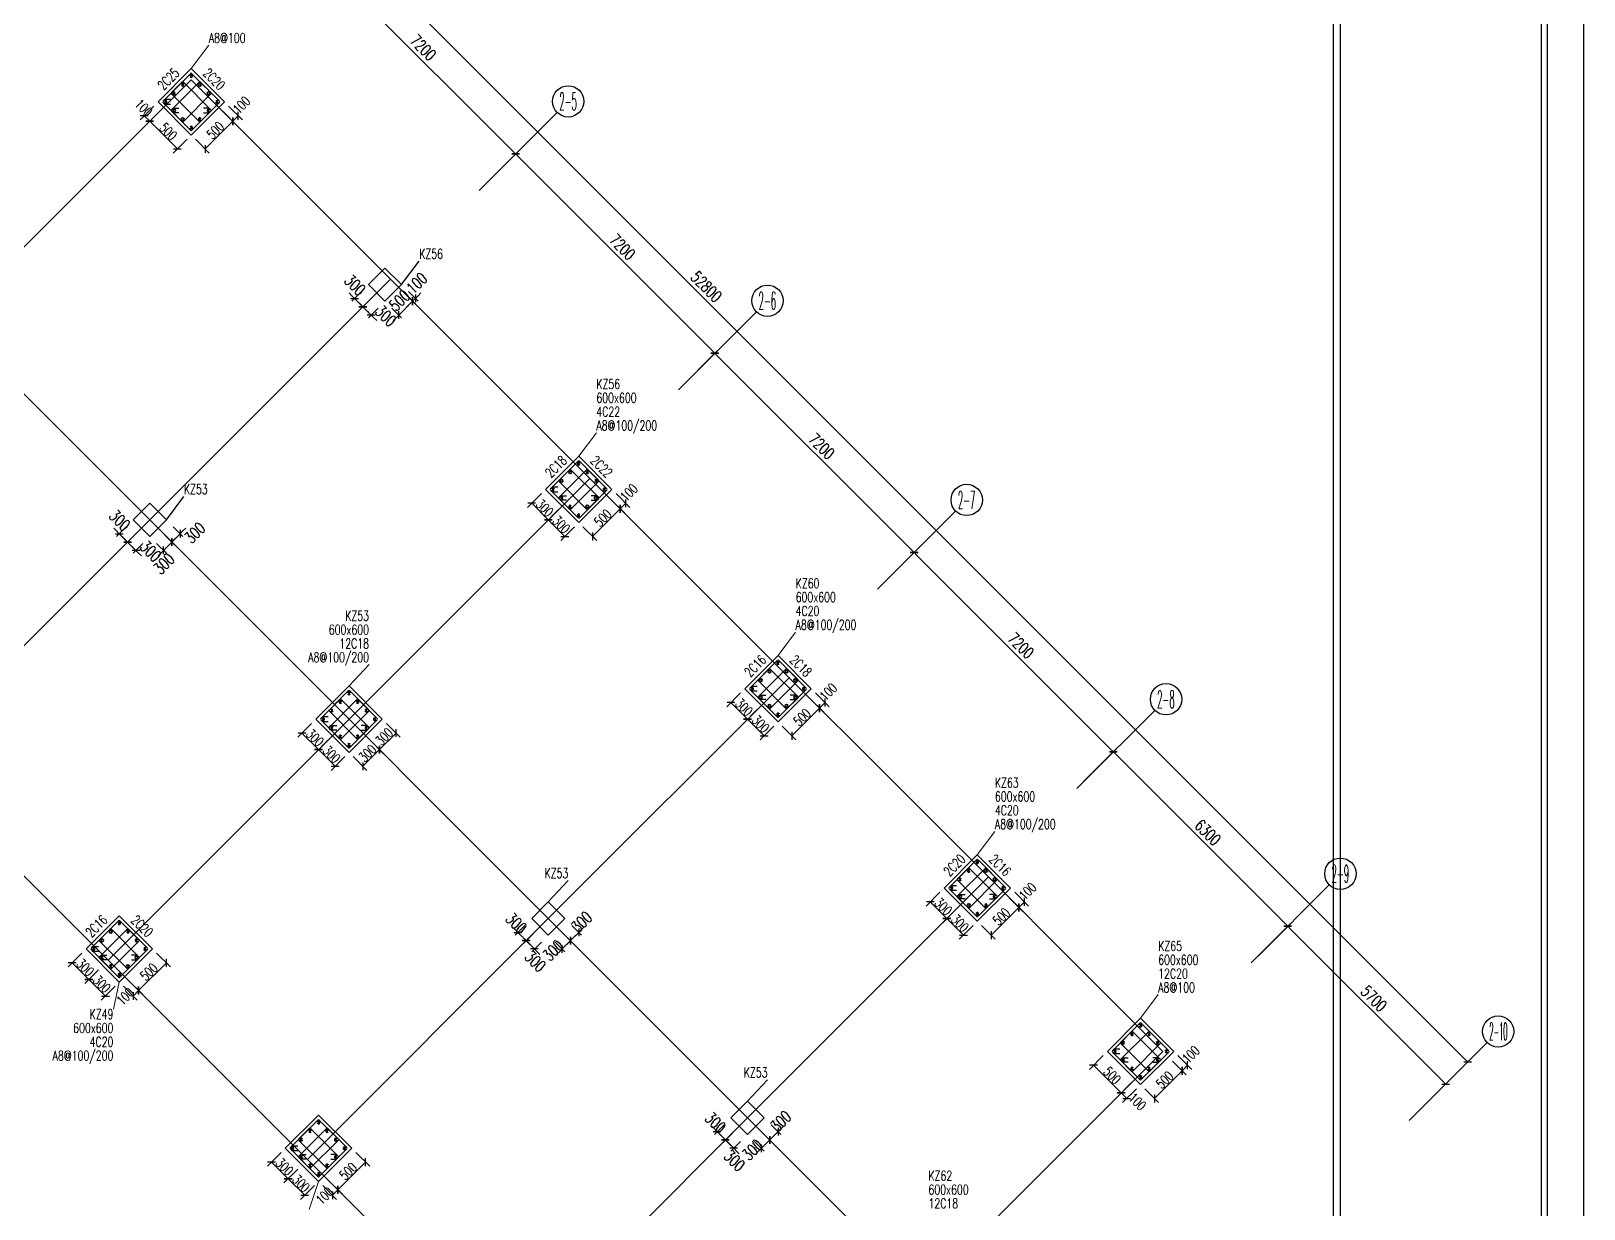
# Model space of a CAD drawing. Header units: inches. Extents: x 18712 to 314639, y 0 to 420500.
# Drawn here: x 97940 to 137612, y 201132 to 231220 of the extents above; entities that cross this region are included whole.
import ezdxf
from ezdxf.enums import TextEntityAlignment as Align
from ezdxf.lldxf.tags import DXFTag

# ---------------------------------------------------------------- set-up
doc = ezdxf.new("R2010")
doc.units = ezdxf.units.IN
doc.header["$LTSCALE"] = 1000
doc.header["$MEASUREMENT"] = 0
doc.layers.get('0').update_dxf_attribs({"true_color": 0xffffff})
for name, color, linetype, true_color in [('AXIS_TEXT', 7, 'Continuous', 0xffffff), ('DIM', 3, 'Continuous', 0x00ff00), ('DOTE', 1, 'DOTE', 0xff0000), ('TK', 7, 'Continuous', 0xffffff), ('TK-TEXT', 4, 'Continuous', 0x00ffff), ('ZG-图号', 2, 'Continuous', 0xffff00), ('ZG-图名', 1, 'Continuous', 0xff0000), ('ZG-图框层', 4, 'Continuous', 0x00ffff), ('柱原位标注', 7, 'Continuous', 0xffffff), ('柱名称编号', 2, 'Continuous', 0xffff00), ('柱尺寸标注', 3, 'Continuous', 0x00ff00), ('柱标注引线', 2, 'Continuous', 0xffff00), ('柱箍筋', 1, 'Continuous', 0xff0000), ('柱纵筋', 1, 'Continuous', 0xff0000), ('柱集中标注', 2, 'Continuous', 0xffff00), ('砼柱', 2, 'Continuous', 0xffff00)]:
    doc.layers.add(name, color=color, linetype=linetype, true_color=true_color)
doc.styles.add('-宋体', font='simsun.ttc', dxfattribs={"height": 0.2, "bigfont": 'gbcbig.shx'})
doc.styles.add('_TCH_AXIS', font='txt.shx', dxfattribs={"height": 0.2, "bigfont": 'GBCBIG.shx'})
doc.styles.add('TSSD_Dimension', font='txt.shx', dxfattribs={"height": 0.2, "bigfont": 'gbcbig.shx'})
doc.styles.add('TSSD_Rein', font='txt.shx', dxfattribs={"height": 0.2, "bigfont": 'gbcbig.shx'})
tags = doc.linetypes.add('DOTE', pattern=[2.42, 2, -0.2, 0.02, -0.2]).pattern_tags.tags
tags[10:11] = [DXFTag(74, 4), DXFTag(75, 0), DXFTag(340, '0'), DXFTag(46, 0.0), DXFTag(50, 0.0), DXFTag(44, 0.0), DXFTag(45, 0.0)]
tags[8:9] = [DXFTag(74, 4), DXFTag(75, 0), DXFTag(340, '0'), DXFTag(46, 0.0), DXFTag(50, 0.0), DXFTag(44, 0.0), DXFTag(45, 0.0)]
tags[6:7] = [DXFTag(74, 4), DXFTag(75, 0), DXFTag(340, '0'), DXFTag(46, 0.0), DXFTag(50, 0.0), DXFTag(44, 0.0), DXFTag(45, 0.0)]
tags[4:5] = [DXFTag(74, 4), DXFTag(75, 0), DXFTag(340, '0'), DXFTag(46, 0.0), DXFTag(50, 0.0), DXFTag(44, 0.0), DXFTag(45, 0.0)]

# ---------------------------------------------------------------- blocks, each defined once
blk = doc.blocks.new('A$C6f5e09ec')
at = {"color": 7, "lineweight": -3, "true_color": 0xffffff}
for p, q in [((-35743, -7238), (3360, -46341)), ((183, -64106), (183, -7416))]:
    blk.add_line(p, q, dxfattribs=at)
at = {"layer": 'DIM', "color": 3, "lineweight": -3, "true_color": 0x00ff00}
for p, q in [((-25914, -18198), (-20965, -23148)), ((-21826, -24151), (-20823, -23148)), ((-21826, -24151), (-20823, -23148)), ((-20993, -23219), (-20795, -23219)), ((-20795, -23219), (-20993, -23219)), ((-20965, -23148), (-20894, -23219)), ((-20823, -23290), (-20894, -23219)), ((-20823, -23290), (-15874, -28239)), ((-25079, -26839), (-25149, -26768)), ((-25107, -26909), (-24909, -26909)), ((-24831, -26733), (-25079, -26980)), ((-25079, -26839), (-25008, -26909)), ((-25008, -26909), (-24796, -27122)), ((-24619, -26945), (-24867, -27192)), ((-24619, -26945), (-24867, -27192)), ((-23700, -26803), (-23452, -27051)), ((-23700, -26803), (-23452, -27051)), ((-23629, -26733), (-23382, -26980)), ((-23523, -26881), (-23523, -27079)), ((-23523, -27079), (-23523, -26881)), ((-23452, -26909), (-23523, -26980)), ((-23523, -26980), (-23452, -26909)), ((-23452, -26810), (-23452, -27008)), ((-23452, -26909), (-23382, -26839)), ((-23382, -26839), (-23452, -26909)), ((-23382, -26839), (-23311, -26768)), ((-24867, -27051), (-24937, -26980)), ((-24697, -27122), (-24895, -27122)), ((-24895, -27122), (-24697, -27122)), ((-24867, -27051), (-24796, -27122)), ((-24725, -27192), (-24796, -27122)), ((-24796, -27122), (-24584, -27334)), ((-24725, -27192), (-24654, -27263)), ((-24485, -27334), (-24683, -27334)), ((-24407, -27157), (-24654, -27404)), ((-24513, -27404), (-24584, -27334)), ((-24053, -27157), (-23806, -27404)), ((-23947, -27404), (-23877, -27334)), ((-23877, -27334), (-23523, -26980)), ((-23877, -27433), (-23877, -27235)), ((-23594, -27051), (-23664, -27122)), ((-23594, -27051), (-23523, -26980)), ((-24513, -27404), (-24442, -27475)), ((-23947, -27404), (-24018, -27475)), ((-16735, -29242), (-15732, -28239)), ((-16735, -29242), (-15732, -28239)), ((-15902, -28310), (-15704, -28310)), ((-15704, -28310), (-15902, -28310)), ((-15874, -28239), (-15803, -28310)), ((-15732, -28381), (-15803, -28310)), ((-15732, -28381), (-10782, -33330)), ((-31089, -32849), (-31160, -32778)), ((-31117, -32920), (-30919, -32920)), ((-30842, -32743), (-31089, -32991)), ((-31089, -32849), (-31018, -32920)), ((-31018, -32920), (-30806, -33132)), ((-29675, -33132), (-29463, -32920)), ((-29640, -32743), (-29392, -32991)), ((-29463, -32821), (-29463, -33019)), ((-29392, -32849), (-29463, -32920)), ((-29392, -32849), (-29321, -32778)), ((-30877, -33061), (-30948, -32991)), ((-30707, -33132), (-30905, -33132)), ((-30905, -33132), (-30707, -33132)), ((-30629, -32955), (-30877, -33203)), ((-30629, -32955), (-30877, -33203)), ((-30877, -33061), (-30806, -33132)), ((-30736, -33203), (-30806, -33132)), ((-30806, -33132), (-30594, -33344)), ((-30736, -33203), (-30665, -33273)), ((-30417, -33167), (-30665, -33415)), ((-30064, -33167), (-29816, -33415)), ((-29887, -33344), (-29675, -33132)), ((-29887, -33443), (-29887, -33245)), ((-29852, -32955), (-29604, -33203)), ((-29852, -32955), (-29604, -33203)), ((-29746, -33203), (-29816, -33273)), ((-29746, -33203), (-29675, -33132)), ((-29675, -33033), (-29675, -33231)), ((-29675, -33231), (-29675, -33033)), ((-29604, -33061), (-29675, -33132)), ((-29604, -33061), (-29533, -32991)), ((-30495, -33344), (-30693, -33344)), ((-30523, -33415), (-30594, -33344)), ((-30523, -33415), (-30453, -33486)), ((-29958, -33415), (-30028, -33486)), ((-29958, -33415), (-29887, -33344)), ((-11644, -34333), (-10641, -33330)), ((-11644, -34333), (-10641, -33330)), ((-10811, -33401), (-10613, -33401)), ((-10613, -33401), (-10811, -33401)), ((-10782, -33330), (-10712, -33401)), ((-10641, -33472), (-10712, -33401)), ((-10641, -33472), (-5691, -38422)), ((-6552, -39424), (-5550, -38422)), ((-6552, -39424), (-5550, -38422)), ((-5691, -38422), (-5620, -38492)), ((-5719, -38492), (-5521, -38492)), ((-5521, -38492), (-5719, -38492)), ((-5550, -38563), (-5620, -38492)), ((-5550, -38563), (-1236, -42876)), ((-20907, -43032), (-20977, -42961)), ((-20935, -43102), (-20737, -43102)), ((-20659, -42925), (-20907, -43173)), ((-20907, -43032), (-20836, -43102)), ((-20836, -43102), (-20624, -43314)), ((-20695, -43244), (-20765, -43173)), ((-20447, -43138), (-20695, -43385)), ((-20447, -43138), (-20695, -43385)), ((-19669, -43138), (-19422, -43385)), ((-19669, -43138), (-19422, -43385)), ((-19493, -43314), (-19280, -43102)), ((-19493, -43215), (-19493, -43413)), ((-19493, -43413), (-19493, -43215)), ((-19457, -42925), (-19210, -43173)), ((-19422, -43244), (-19351, -43173)), ((-19280, -43003), (-19280, -43201)), ((-19210, -43032), (-19280, -43102)), ((-19210, -43032), (-19139, -42961)), ((-2098, -43879), (-1095, -42876)), ((-2098, -43879), (-1095, -42876)), ((-1265, -42947), (-1067, -42947)), ((-1067, -42947), (-1265, -42947)), ((-1236, -42876), (-1166, -42947)), ((-1095, -43018), (-1166, -42947)), ((-1095, -43018), (2794, -46907)), ((-20525, -43314), (-20723, -43314)), ((-20723, -43314), (-20525, -43314)), ((-20695, -43244), (-20624, -43314)), ((-20553, -43385), (-20624, -43314)), ((-20624, -43314), (-20412, -43526)), ((-20553, -43385), (-20482, -43456)), ((-20313, -43526), (-20511, -43526)), ((-20235, -43350), (-20482, -43597)), ((-20341, -43597), (-20412, -43526)), ((-20341, -43597), (-20270, -43668)), ((-19881, -43350), (-19634, -43597)), ((-19775, -43597), (-19846, -43668)), ((-19775, -43597), (-19705, -43526)), ((-19705, -43526), (-19493, -43314)), ((-19705, -43625), (-19705, -43427)), ((-19563, -43385), (-19634, -43456)), ((-19563, -43385), (-19493, -43314)), ((-19422, -43244), (-19493, -43314)), ((1933, -47910), (3501, -46341)), ((3332, -46412), (3530, -46412)), ((3360, -46341), (3431, -46412)), ((1933, -47910), (2936, -46907)), ((2766, -46978), (2964, -46978)), ((2794, -46907), (2865, -46978)), ((-15816, -48123), (-15886, -48052)), ((-15844, -48193), (-15646, -48193)), ((-15568, -48017), (-15816, -48264)), ((-15816, -48123), (-15745, -48193)), ((-15745, -48193), (-15533, -48406)), ((-15603, -48335), (-15674, -48264)), ((-15356, -48229), (-15603, -48476)), ((-15356, -48229), (-15603, -48476)), ((-15603, -48335), (-15533, -48406)), ((-14578, -48229), (-14331, -48476)), ((-14578, -48229), (-14331, -48476)), ((-14401, -48406), (-14189, -48193)), ((-14401, -48307), (-14401, -48505)), ((-14401, -48505), (-14401, -48307)), ((-14331, -48335), (-14401, -48406)), ((-14366, -48017), (-14119, -48264)), ((-14331, -48335), (-14260, -48264)), ((-14189, -48094), (-14189, -48292)), ((-14119, -48123), (-14189, -48193)), ((-14119, -48123), (-14048, -48052)), ((-15434, -48406), (-15632, -48406)), ((-15632, -48406), (-15434, -48406)), ((-15462, -48476), (-15533, -48406)), ((-15533, -48406), (-15321, -48618)), ((-15462, -48476), (-15391, -48547)), ((-15222, -48618), (-15420, -48618)), ((-15144, -48441), (-15391, -48688)), ((-15250, -48688), (-15321, -48618)), ((-15250, -48688), (-15179, -48759)), ((-14790, -48441), (-14543, -48688)), ((-14684, -48688), (-14755, -48759)), ((-14684, -48688), (-14613, -48618)), ((-14613, -48618), (-14401, -48406)), ((-14613, -48717), (-14613, -48519)), ((-14472, -48476), (-14543, -48547)), ((-14472, -48476), (-14401, -48406))]:
    blk.add_line(p, q, dxfattribs=at)
at = {"layer": 'DIM', "lineweight": -3}
for p, q in [((-21654, -23979), (-19833, -22158)), ((-23806, -26556), (-23356, -25956)), ((-16563, -29070), (-14742, -27249)), ((-29816, -32566), (-29366, -31966)), ((-11472, -34161), (-9651, -32341)), ((-6381, -39253), (-4560, -37432)), ((-1926, -43707), (-105, -41886)), ((2105, -47738), (3925, -45917))]:
    blk.add_line(p, q, dxfattribs=at)
at = {"layer": 'DIM', "color": 3, "lineweight": -3, "true_color": 0x00ff00}
for centre in [(-19550, -21875), (-14459, -26967), (-9368, -32058), (-4277, -37149), (178, -41604), (4208, -45634)]:
    blk.add_circle(centre, 400, dxfattribs=at)
at = {"layer": 'DOTE', "lineweight": -3}
for p, q in [((-35332, -27475), (-29180, -21323)), ((-29180, -21323), (-26634, -23869)), ((-26634, -23869), (-24089, -26415)), ((-30241, -32566), (-24089, -26415)), ((-24089, -26415), (-21543, -28960)), ((-35332, -27475), (-32786, -30021)), ((-21543, -28960), (-18998, -31506)), ((-32786, -30021), (-30241, -32566)), ((-25149, -37658), (-18998, -31506)), ((-18998, -31506), (-16452, -34051)), ((-36392, -38718), (-30241, -32566)), ((-30241, -32566), (-27695, -35112)), ((-16452, -34051), (-13906, -36597)), ((-27695, -35112), (-25149, -37658)), ((-20058, -42749), (-13906, -36597)), ((-13906, -36597), (-11361, -39142)), ((-31301, -43809), (-25149, -37658)), ((-25149, -37658), (-22604, -40203)), ((-11361, -39142), (-8815, -41688)), ((-22604, -40203), (-20058, -42749)), ((-33847, -41264), (-31301, -43809)), ((-14967, -47840), (-8815, -41688)), ((-8815, -41688), (-6588, -43915)), ((-26210, -48901), (-20058, -42749)), ((-20058, -42749), (-17513, -45294)), ((-31301, -43809), (-28756, -46355)), ((-6588, -43915), (-4360, -46143)), ((-17513, -45294), (-14967, -47840)), ((-28756, -46355), (-26210, -48901)), ((-10512, -52295), (-4360, -46143)), ((-21119, -53992), (-14967, -47840)), ((-14967, -47840), (-12740, -50067)), ((-26210, -48901), (-23664, -51446)), ((-12740, -50067), (-10512, -52295))]:
    blk.add_line(p, q, dxfattribs=at)
at = {"layer": 'TK', "lineweight": -3}
for p, q in [((0, -82054), (0, 0)), ((5471, -82100), (5471, 0)), ((5471, -82054), (5471, 0)), ((5310, -7416), (5310, -64106))]:
    blk.add_line(p, q, dxfattribs=at)
at = {"layer": 'ZG-图框层', "lineweight": -3}
blk.add_line((5471, -82100), (5471, 0), dxfattribs=at)
at = {"layer": '柱尺寸标注', "color": 3, "lineweight": -3, "true_color": 0x00ff00}
for p, q in [((-30134, -21995), (-30488, -22349)), ((-29993, -22137), (-30347, -22490)), ((-29993, -22137), (-30347, -22490)), ((-28367, -22137), (-28013, -22490)), ((-28367, -22137), (-28013, -22490)), ((-28225, -21995), (-27872, -22349)), ((-30382, -22243), (-30241, -22384)), ((-30241, -22384), (-29533, -23091)), ((-28826, -23091), (-28119, -22384)), ((-28119, -22384), (-27978, -22243)), ((-29286, -22844), (-29640, -23197)), ((-29074, -22844), (-28720, -23197)), ((-20235, -31895), (-20589, -32248)), ((-18467, -32036), (-18114, -32390)), ((-18467, -32036), (-18114, -32390)), ((-18326, -31895), (-17972, -32248)), ((-20482, -32142), (-20058, -32566)), ((-19811, -32319), (-20164, -32672)), ((-19811, -32319), (-20164, -32672)), ((-18927, -32991), (-18220, -32283)), ((-18220, -32283), (-18078, -32142)), ((-20058, -32566), (-19634, -32991)), ((-19386, -32743), (-19740, -33097)), ((-19174, -32743), (-18821, -33097)), ((-15144, -36986), (-15497, -37339)), ((-15391, -37233), (-14967, -37658)), ((-13376, -37127), (-13022, -37481)), ((-13376, -37127), (-13022, -37481)), ((-13235, -36986), (-12881, -37339)), ((-13129, -37375), (-12987, -37233)), ((-14720, -37410), (-15073, -37764)), ((-14720, -37410), (-15073, -37764)), ((-14967, -37658), (-14543, -38082)), ((-13836, -38082), (-13129, -37375)), ((-26104, -37764), (-26458, -38117)), ((-26351, -38011), (-25927, -38435)), ((-24372, -38435), (-23947, -38011)), ((-24195, -37764), (-23841, -38117)), ((-14295, -37834), (-14649, -38188)), ((-14083, -37834), (-13730, -38188)), ((-25680, -38188), (-26033, -38541)), ((-25680, -38188), (-26033, -38541)), ((-25927, -38435), (-25503, -38860)), ((-24796, -38860), (-24372, -38435)), ((-24619, -38188), (-24265, -38541)), ((-24619, -38188), (-24265, -38541)), ((-25255, -38612), (-25609, -38966)), ((-25043, -38612), (-24690, -38966)), ((-10053, -42077), (-10406, -42430)), ((-10300, -42324), (-9876, -42749)), ((-8285, -42218), (-7931, -42572)), ((-8285, -42218), (-7931, -42572)), ((-8143, -42077), (-7790, -42430)), ((-8037, -42466), (-7896, -42324)), ((-9628, -42501), (-9982, -42855)), ((-9628, -42501), (-9982, -42855)), ((-9876, -42749), (-9452, -43173)), ((-8744, -43173), (-8037, -42466)), ((-9204, -42925), (-9558, -43279)), ((-8992, -42925), (-8638, -43279)), ((-31973, -43633), (-32327, -43986)), ((-30064, -43633), (-29710, -43986)), ((-32220, -43880), (-31796, -44304)), ((-30523, -44587), (-29816, -43880)), ((-31549, -44057), (-31902, -44410)), ((-31549, -44057), (-31902, -44410)), ((-31796, -44304), (-31372, -44729)), ((-30771, -44340), (-30417, -44693)), ((-30771, -44340), (-30417, -44693)), ((-31124, -44481), (-31478, -44835)), ((-30912, -44481), (-30559, -44835)), ((-30665, -44729), (-30523, -44587)), ((-5881, -46249), (-6234, -46602)), ((-4113, -46390), (-3759, -46744)), ((-4113, -46390), (-3759, -46744)), ((-3972, -46249), (-3618, -46602)), ((-6128, -46496), (-5421, -47203)), ((-4573, -47345), (-3865, -46638)), ((-3865, -46638), (-3724, -46496)), ((-5174, -46956), (-5527, -47310)), ((-5174, -46956), (-5527, -47310)), ((-5421, -47203), (-5280, -47345)), ((-5032, -47097), (-5386, -47451)), ((-4820, -47097), (-4467, -47451)), ((-26882, -48724), (-27235, -49077)), ((-24973, -48724), (-24619, -49077)), ((-27129, -48971), (-26705, -49395)), ((-26458, -49148), (-26811, -49502)), ((-26458, -49148), (-26811, -49502)), ((-25432, -49678), (-24725, -48971)), ((-26705, -49395), (-26281, -49820)), ((-26033, -49572), (-26387, -49926)), ((-25821, -49572), (-25468, -49926)), ((-25680, -49431), (-25326, -49784)), ((-25680, -49431), (-25326, -49784)), ((-25574, -49820), (-25432, -49678))]:
    blk.add_line(p, q, dxfattribs=at)
at = {"layer": '柱尺寸标注', "color": 3, "linetype": 'ByBlock', "lineweight": -3, "true_color": 0x00ff00}
for p, q in [((-27978, -22343), (-27978, -22143)), ((-30282, -22243), (-30482, -22243)), ((-30341, -22384), (-30141, -22384)), ((-30141, -22384), (-30341, -22384)), ((-28119, -22484), (-28119, -22284)), ((-28119, -22284), (-28119, -22484)), ((-28826, -22991), (-28826, -23191)), ((-29633, -23091), (-29433, -23091)), ((-18078, -32242), (-18078, -32042)), ((-20382, -32142), (-20582, -32142)), ((-18220, -32383), (-18220, -32183)), ((-18220, -32183), (-18220, -32383)), ((-20158, -32566), (-19958, -32566)), ((-19958, -32566), (-20158, -32566)), ((-18927, -32891), (-18927, -33091)), ((-19734, -32991), (-19534, -32991)), ((-15291, -37233), (-15491, -37233)), ((-13129, -37475), (-13129, -37275)), ((-13129, -37275), (-13129, -37475)), ((-12987, -37333), (-12987, -37133)), ((-15067, -37658), (-14867, -37658)), ((-14867, -37658), (-15067, -37658)), ((-26251, -38011), (-26451, -38011)), ((-23947, -38111), (-23947, -37911)), ((-14643, -38082), (-14443, -38082)), ((-13836, -37982), (-13836, -38182)), ((-26027, -38435), (-25827, -38435)), ((-25827, -38435), (-26027, -38435)), ((-24372, -38535), (-24372, -38335)), ((-24372, -38335), (-24372, -38535)), ((-25603, -38860), (-25403, -38860)), ((-24796, -38760), (-24796, -38960)), ((-10200, -42324), (-10400, -42324)), ((-8037, -42566), (-8037, -42366)), ((-8037, -42366), (-8037, -42566)), ((-7896, -42424), (-7896, -42224)), ((-9976, -42749), (-9776, -42749)), ((-9776, -42749), (-9976, -42749)), ((-9552, -43173), (-9352, -43173)), ((-8744, -43073), (-8744, -43273)), ((-32120, -43880), (-32320, -43880)), ((-29816, -43980), (-29816, -43780)), ((-31896, -44304), (-31696, -44304)), ((-31696, -44304), (-31896, -44304)), ((-31472, -44729), (-31272, -44729)), ((-30665, -44629), (-30665, -44829)), ((-30523, -44687), (-30523, -44487)), ((-30523, -44487), (-30523, -44687)), ((-3724, -46596), (-3724, -46396)), ((-6028, -46496), (-6228, -46496)), ((-3865, -46738), (-3865, -46538)), ((-3865, -46538), (-3865, -46738)), ((-5521, -47203), (-5321, -47203)), ((-5321, -47203), (-5521, -47203)), ((-5380, -47345), (-5180, -47345)), ((-4573, -47245), (-4573, -47445)), ((-27029, -48971), (-27229, -48971)), ((-24725, -49071), (-24725, -48871)), ((-26805, -49395), (-26605, -49395)), ((-26605, -49395), (-26805, -49395)), ((-25432, -49778), (-25432, -49578)), ((-25432, -49578), (-25432, -49778)), ((-26381, -49820), (-26181, -49820)), ((-25574, -49720), (-25574, -49920))]:
    blk.add_line(p, q, dxfattribs=at)
at = {"layer": '柱标注引线', "lineweight": 18}
for p, q in [((-29180, -21040), (-28730, -20440)), ((-19280, -30940), (-18830, -30340)), ((-14189, -36031), (-13739, -35431)), ((-25149, -36809), (-24638, -36260)), ((-9098, -41122), (-8648, -40522)), ((-20058, -42324), (-19547, -41776)), ((-31018, -44375), (-31168, -45068)), ((-4926, -45294), (-4476, -44694)), ((-14967, -47416), (-14456, -46867)), ((-25927, -49466), (-26163, -50184))]:
    blk.add_line(p, q, dxfattribs=at)
at = {"layer": '柱箍筋', "lineweight": 25}
for p, q in [((-29198, -21168), (-29901, -21871)), ((-29417, -21387), (-29682, -21652)), ((-29682, -22091), (-28978, -21387)), ((-28678, -22091), (-29381, -21387)), ((-28459, -21871), (-29162, -21168)), ((-28943, -21387), (-28678, -21652)), ((-29682, -21687), (-28978, -22391)), ((-28678, -21687), (-29381, -22391)), ((-29869, -21839), (-29901, -21871)), ((-29901, -21907), (-29198, -22610)), ((-29901, -21907), (-29869, -21939)), ((-29712, -21832), (-29851, -21832)), ((-29851, -21947), (-29712, -21947)), ((-29682, -22091), (-29649, -22058)), ((-29649, -22158), (-29682, -22126)), ((-29417, -22391), (-29682, -22126)), ((-29632, -22051), (-29493, -22051)), ((-29493, -22166), (-29632, -22166)), ((-29162, -22610), (-28459, -21907)), ((-28943, -22391), (-28678, -22126)), ((-28728, -22051), (-28866, -22051)), ((-28866, -22166), (-28728, -22166)), ((-28678, -22091), (-28710, -22058)), ((-28710, -22158), (-28678, -22126)), ((-19298, -31067), (-20002, -31771)), ((-19517, -31286), (-19782, -31552)), ((-19782, -31990), (-19079, -31286)), ((-18778, -31990), (-19482, -31286)), ((-18559, -31771), (-19263, -31067)), ((-19044, -31286), (-18778, -31552)), ((-19813, -31731), (-19951, -31731)), ((-19782, -31587), (-19079, -32291)), ((-18778, -31587), (-19482, -32291)), ((-19969, -31738), (-20002, -31771)), ((-20002, -31806), (-19298, -32510)), ((-20002, -31806), (-19969, -31839)), ((-19951, -31846), (-19813, -31846)), ((-19782, -31990), (-19750, -31958)), ((-19750, -32058), (-19782, -32025)), ((-19517, -32291), (-19782, -32025)), ((-19732, -31950), (-19594, -31950)), ((-19594, -32065), (-19732, -32065)), ((-19263, -32510), (-18559, -31806)), ((-19044, -32291), (-18778, -32025)), ((-18829, -31950), (-18967, -31950)), ((-18967, -32065), (-18829, -32065)), ((-18778, -31990), (-18811, -31958)), ((-18811, -32058), (-18778, -32025)), ((-14207, -36158), (-14910, -36862)), ((-14426, -36378), (-14691, -36643)), ((-14691, -37081), (-13988, -36378)), ((-13687, -37081), (-14391, -36378)), ((-13468, -36862), (-14172, -36158)), ((-13952, -36378), (-13687, -36643)), ((-14878, -36830), (-14910, -36862)), ((-14722, -36822), (-14860, -36822)), ((-14691, -36678), (-13988, -37382)), ((-13687, -36678), (-14391, -37382)), ((-25167, -36936), (-25871, -37640)), ((-25386, -37155), (-25651, -37421)), ((-25651, -37859), (-24948, -37155)), ((-24647, -37859), (-25351, -37155)), ((-24428, -37640), (-25132, -36936)), ((-24912, -37155), (-24647, -37421)), ((-14910, -36897), (-14207, -37601)), ((-14910, -36897), (-14878, -36930)), ((-14860, -36937), (-14722, -36937)), ((-14691, -37081), (-14659, -37049)), ((-14659, -37149), (-14691, -37117)), ((-14426, -37382), (-14691, -37117)), ((-14641, -37041), (-14503, -37041)), ((-14503, -37156), (-14641, -37156)), ((-14172, -37601), (-13468, -36897)), ((-13952, -37382), (-13687, -37117)), ((-13737, -37041), (-13876, -37041)), ((-13876, -37156), (-13737, -37156)), ((-13687, -37081), (-13720, -37049)), ((-13720, -37149), (-13687, -37117)), ((-25838, -37607), (-25871, -37640)), ((-25871, -37675), (-25167, -38379)), ((-25871, -37675), (-25838, -37708)), ((-25682, -37600), (-25820, -37600)), ((-25651, -37456), (-24948, -38160)), ((-24647, -37456), (-25351, -38160)), ((-25132, -38379), (-24428, -37675)), ((-25820, -37715), (-25682, -37715)), ((-25651, -37859), (-25619, -37827)), ((-25619, -37927), (-25651, -37894)), ((-25386, -38160), (-25651, -37894)), ((-25601, -37819), (-25463, -37819)), ((-25463, -37934), (-25601, -37934)), ((-24912, -38160), (-24647, -37894)), ((-24698, -37819), (-24836, -37819)), ((-24836, -37934), (-24698, -37934)), ((-24647, -37859), (-24680, -37827)), ((-24680, -37927), (-24647, -37894)), ((-9116, -41250), (-9819, -41953)), ((-8377, -41953), (-9080, -41250)), ((-9335, -41469), (-9600, -41734)), ((-9600, -42172), (-8897, -41469)), ((-8596, -42172), (-9300, -41469)), ((-8861, -41469), (-8596, -41734)), ((-9787, -41921), (-9819, -41953)), ((-9819, -41989), (-9116, -42692)), ((-9819, -41989), (-9787, -42021)), ((-9631, -41913), (-9769, -41913)), ((-9769, -42028), (-9631, -42028)), ((-9600, -41769), (-8897, -42473)), ((-8596, -41769), (-9300, -42473)), ((-9080, -42692), (-8377, -41989)), ((-9600, -42172), (-9568, -42140)), ((-9568, -42240), (-9600, -42208)), ((-9335, -42473), (-9600, -42208)), ((-9550, -42133), (-9411, -42133)), ((-9411, -42248), (-9550, -42248)), ((-8861, -42473), (-8596, -42208)), ((-8646, -42133), (-8785, -42133)), ((-8785, -42248), (-8646, -42248)), ((-8596, -42172), (-8629, -42140)), ((-8629, -42240), (-8596, -42208)), ((-31036, -42805), (-31740, -43509)), ((-30297, -43509), (-31001, -42805)), ((-31255, -43024), (-31520, -43290)), ((-31520, -43728), (-30817, -43024)), ((-30516, -43728), (-31220, -43024)), ((-30781, -43024), (-30516, -43290)), ((-31707, -43476), (-31740, -43509)), ((-31740, -43544), (-31036, -44248)), ((-31740, -43544), (-31707, -43577)), ((-31551, -43469), (-31689, -43469)), ((-31689, -43584), (-31551, -43584)), ((-31520, -43325), (-30817, -44029)), ((-30516, -43325), (-31220, -44029)), ((-31001, -44248), (-30297, -43544)), ((-31520, -43728), (-31488, -43696)), ((-31488, -43796), (-31520, -43763)), ((-31255, -44029), (-31520, -43763)), ((-31470, -43688), (-31332, -43688)), ((-31332, -43803), (-31470, -43803)), ((-30781, -44029), (-30516, -43763)), ((-30566, -43688), (-30705, -43688)), ((-30705, -43803), (-30566, -43803)), ((-30516, -43728), (-30549, -43696)), ((-30549, -43796), (-30516, -43763)), ((-4944, -45422), (-5647, -46125)), ((-4205, -46125), (-4908, -45422)), ((-5163, -45641), (-5428, -45906)), ((-5428, -46344), (-4725, -45641)), ((-5428, -45941), (-4725, -46645)), ((-4424, -46344), (-5128, -45641)), ((-4424, -45941), (-5128, -46645)), ((-4689, -45641), (-4424, -45906)), ((-5615, -46093), (-5647, -46125)), ((-5647, -46160), (-4944, -46864)), ((-5647, -46160), (-5615, -46193)), ((-5459, -46085), (-5597, -46085)), ((-5597, -46200), (-5459, -46200)), ((-5428, -46344), (-5396, -46312)), ((-5396, -46412), (-5428, -46380)), ((-5163, -46645), (-5428, -46380)), ((-5378, -46304), (-5240, -46304)), ((-4908, -46864), (-4205, -46160)), ((-4689, -46645), (-4424, -46380)), ((-4474, -46304), (-4613, -46304)), ((-4424, -46344), (-4457, -46312)), ((-4457, -46412), (-4424, -46380)), ((-5240, -46419), (-5378, -46419)), ((-4613, -46419), (-4474, -46419)), ((-25945, -47896), (-26648, -48600)), ((-25206, -48600), (-25910, -47896)), ((-26164, -48116), (-26429, -48381)), ((-26429, -48819), (-25726, -48116)), ((-25425, -48819), (-26129, -48116)), ((-25690, -48116), (-25425, -48381)), ((-26616, -48567), (-26648, -48600)), ((-26648, -48635), (-25945, -49339)), ((-26648, -48635), (-26616, -48668)), ((-26460, -48560), (-26598, -48560)), ((-26598, -48675), (-26460, -48675)), ((-26429, -48416), (-25726, -49120)), ((-26429, -48819), (-26397, -48787)), ((-26379, -48779), (-26241, -48779)), ((-25425, -48416), (-26129, -49120)), ((-25910, -49339), (-25206, -48635)), ((-25475, -48779), (-25614, -48779)), ((-25425, -48819), (-25458, -48787)), ((-26397, -48887), (-26429, -48855)), ((-26164, -49120), (-26429, -48855)), ((-26241, -48894), (-26379, -48894)), ((-25690, -49120), (-25425, -48855)), ((-25614, -48894), (-25475, -48894)), ((-25458, -48887), (-25425, -48855))]:
    blk.add_line(p, q, dxfattribs=at)
for centre, start, end in [((-29399, -21405), 45, 135), ((-29180, -21185), 45, 135), ((-28961, -21405), 45, 135), ((-29664, -21670), 135, 225), ((-28696, -21670), 315, 45), ((-29883, -21889), 135, 225), ((-29883, -21889), 135, 225), ((-29851, -21857), 90, 135), ((-29851, -21922), 225, 270), ((-29664, -22108), 135, 225), ((-29664, -22108), 135, 225), ((-29632, -22076), 90, 135), ((-29632, -22141), 225, 270), ((-28728, -22076), 45, 90), ((-28728, -22141), 270, 315), ((-28696, -22108), 315, 45), ((-28696, -22108), 315, 45), ((-28476, -21889), 315, 45), ((-29399, -22373), 225, 315), ((-29180, -22593), 225, 315), ((-28961, -22373), 225, 315), ((-19500, -31304), 45, 135), ((-19280, -31085), 45, 135), ((-19061, -31304), 45, 135), ((-19951, -31756), 90, 135), ((-19765, -31569), 135, 225), ((-18796, -31569), 315, 45), ((-19984, -31789), 135, 225), ((-19984, -31789), 135, 225), ((-19951, -31821), 225, 270), ((-19765, -32008), 135, 225), ((-19765, -32008), 135, 225), ((-19732, -31975), 90, 135), ((-19732, -32040), 225, 270), ((-18829, -31975), 45, 90), ((-18829, -32040), 270, 315), ((-18796, -32008), 315, 45), ((-18796, -32008), 315, 45), ((-18577, -31789), 315, 45), ((-19500, -32273), 225, 315), ((-19280, -32492), 225, 315), ((-19061, -32273), 225, 315), ((-14408, -36395), 45, 135), ((-14189, -36176), 45, 135), ((-13970, -36395), 45, 135), ((-14893, -36880), 135, 225), ((-14893, -36880), 135, 225), ((-14860, -36847), 90, 135), ((-14674, -36660), 135, 225), ((-13705, -36660), 315, 45), ((-13486, -36880), 315, 45), ((-25369, -37173), 45, 135), ((-25149, -36954), 45, 135), ((-24930, -37173), 45, 135), ((-14860, -36912), 225, 270), ((-14674, -37099), 135, 225), ((-14674, -37099), 135, 225), ((-14641, -37066), 90, 135), ((-14641, -37131), 225, 270), ((-13737, -37066), 45, 90), ((-13737, -37131), 270, 315), ((-13705, -37099), 315, 45), ((-13705, -37099), 315, 45), ((-25853, -37658), 135, 225), ((-25853, -37658), 135, 225), ((-25820, -37625), 90, 135), ((-25634, -37438), 135, 225), ((-24665, -37438), 315, 45), ((-24446, -37658), 315, 45), ((-14408, -37364), 225, 315), ((-14189, -37583), 225, 315), ((-13970, -37364), 225, 315), ((-25820, -37690), 225, 270), ((-25634, -37877), 135, 225), ((-25634, -37877), 135, 225), ((-25601, -37844), 90, 135), ((-25601, -37909), 225, 270), ((-24698, -37844), 45, 90), ((-24698, -37909), 270, 315), ((-24665, -37877), 315, 45), ((-24665, -37877), 315, 45), ((-25369, -38142), 225, 315), ((-25149, -38361), 225, 315), ((-24930, -38142), 225, 315), ((-9098, -41267), 45, 135), ((-9317, -41486), 45, 135), ((-8879, -41486), 45, 135), ((-9802, -41971), 135, 225), ((-9802, -41971), 135, 225), ((-9769, -41938), 90, 135), ((-9769, -42003), 225, 270), ((-9582, -41752), 135, 225), ((-8614, -41752), 315, 45), ((-8394, -41971), 315, 45), ((-9582, -42190), 135, 225), ((-9582, -42190), 135, 225), ((-9550, -42158), 90, 135), ((-9550, -42223), 225, 270), ((-8646, -42158), 45, 90), ((-8646, -42223), 270, 315), ((-8614, -42190), 315, 45), ((-8614, -42190), 315, 45), ((-31018, -42823), 45, 135), ((-9317, -42455), 225, 315), ((-9098, -42674), 225, 315), ((-8879, -42455), 225, 315), ((-31238, -43042), 45, 135), ((-30799, -43042), 45, 135), ((-31722, -43526), 135, 225), ((-31722, -43526), 135, 225), ((-31689, -43494), 90, 135), ((-31689, -43559), 225, 270), ((-31503, -43307), 135, 225), ((-30534, -43307), 315, 45), ((-30315, -43526), 315, 45), ((-31503, -43746), 135, 225), ((-31503, -43746), 135, 225), ((-31470, -43713), 90, 135), ((-31470, -43778), 225, 270), ((-31238, -44011), 225, 315), ((-30799, -44011), 225, 315), ((-30566, -43713), 45, 90), ((-30566, -43778), 270, 315), ((-30534, -43746), 315, 45), ((-30534, -43746), 315, 45), ((-31018, -44230), 225, 315), ((-4926, -45439), 45, 135), ((-5410, -45924), 135, 225), ((-5145, -45658), 45, 135), ((-4707, -45658), 45, 135), ((-4442, -45924), 315, 45), ((-5630, -46143), 135, 225), ((-5630, -46143), 135, 225), ((-5597, -46110), 90, 135), ((-5597, -46175), 225, 270), ((-5410, -46362), 135, 225), ((-5410, -46362), 135, 225), ((-5378, -46329), 90, 135), ((-5378, -46394), 225, 270), ((-4474, -46329), 45, 90), ((-4474, -46394), 270, 315), ((-4442, -46362), 315, 45), ((-4442, -46362), 315, 45), ((-4223, -46143), 315, 45), ((-5145, -46627), 225, 315), ((-4707, -46627), 225, 315), ((-4926, -46846), 225, 315), ((-25927, -47914), 45, 135), ((-26412, -48398), 135, 225), ((-26146, -48133), 45, 135), ((-25708, -48133), 45, 135), ((-25443, -48398), 315, 45), ((-26631, -48618), 135, 225), ((-26631, -48618), 135, 225), ((-26598, -48585), 90, 135), ((-26598, -48650), 225, 270), ((-26379, -48804), 90, 135), ((-25475, -48804), 45, 90), ((-25224, -48618), 315, 45), ((-26412, -48837), 135, 225), ((-26412, -48837), 135, 225), ((-26379, -48869), 225, 270), ((-26146, -49102), 225, 315), ((-25708, -49102), 225, 315), ((-25475, -48869), 270, 315), ((-25443, -48837), 315, 45), ((-25443, -48837), 315, 45), ((-25927, -49321), 225, 315)]:
    blk.add_arc(centre, 25, start, end, dxfattribs=at)
at = {"layer": '柱纵筋', "lineweight": 70}
for centre, start, end in [((-29180, -21231), 0, 180), ((-29180, -21231), 180, 0), ((-29618, -21670), 0, 180), ((-29618, -21670), 180, 0), ((-29399, -21451), 0, 180), ((-29399, -21451), 180, 0), ((-29837, -21889), 0, 180), ((-29837, -21889), 180, 0), ((-28741, -22108), 0, 180), ((-28741, -22108), 180, 0), ((-28522, -21889), 0, 180), ((-28522, -21889), 180, 0), ((-29180, -22547), 0, 180), ((-29180, -22547), 180, 0), ((-28961, -22327), 0, 180), ((-28961, -22327), 180, 0), ((-19280, -31131), 0, 180), ((-19280, -31131), 180, 0), ((-19061, -31350), 0, 180), ((-19061, -31350), 180, 0), ((-18842, -31569), 0, 180), ((-18842, -31569), 180, 0), ((-19938, -31789), 0, 180), ((-19938, -31789), 180, 0), ((-19719, -32008), 0, 180), ((-19719, -32008), 180, 0), ((-18623, -31789), 0, 180), ((-18623, -31789), 180, 0), ((-19500, -32227), 0, 180), ((-19500, -32227), 180, 0), ((-19280, -32446), 0, 180), ((-19280, -32446), 180, 0), ((-14189, -36222), 0, 180), ((-14189, -36222), 180, 0), ((-14847, -36880), 0, 180), ((-14847, -36880), 180, 0), ((-13532, -36880), 0, 180), ((-13532, -36880), 180, 0), ((-25369, -37219), 0, 180), ((-25369, -37219), 180, 0), ((-25149, -37000), 0, 180), ((-25149, -37000), 180, 0), ((-24930, -37219), 0, 180), ((-24930, -37219), 180, 0), ((-25807, -37658), 0, 180), ((-25807, -37658), 180, 0), ((-25588, -37438), 0, 180), ((-25588, -37438), 180, 0), ((-24711, -37438), 0, 180), ((-24711, -37438), 180, 0), ((-24492, -37658), 0, 180), ((-24492, -37658), 180, 0), ((-14189, -37537), 0, 180), ((-14189, -37537), 180, 0), ((-25588, -37877), 0, 180), ((-25588, -37877), 180, 0), ((-25369, -38096), 0, 180), ((-24930, -38096), 0, 180), ((-24711, -37877), 0, 180), ((-24711, -37877), 180, 0), ((-25369, -38096), 180, 0), ((-25149, -38315), 0, 180), ((-25149, -38315), 180, 0), ((-24930, -38096), 180, 0), ((-9317, -41532), 0, 180), ((-9317, -41532), 180, 0), ((-9098, -41313), 0, 180), ((-9098, -41313), 180, 0), ((-9756, -41971), 0, 180), ((-9756, -41971), 180, 0), ((-9536, -41752), 0, 180), ((-9536, -41752), 180, 0), ((-8440, -41971), 0, 180), ((-8440, -41971), 180, 0), ((-8879, -42409), 0, 180), ((-8879, -42409), 180, 0), ((-8660, -42190), 0, 180), ((-8660, -42190), 180, 0), ((-9098, -42628), 0, 180), ((-9098, -42628), 180, 0), ((-31018, -42869), 0, 180), ((-31018, -42869), 180, 0), ((-30799, -43088), 0, 180), ((-30799, -43088), 180, 0), ((-31676, -43526), 0, 180), ((-31676, -43526), 180, 0), ((-30580, -43307), 0, 180), ((-30580, -43307), 180, 0), ((-30361, -43526), 0, 180), ((-30361, -43526), 180, 0), ((-31457, -43746), 0, 180), ((-31457, -43746), 180, 0), ((-31238, -43965), 0, 180), ((-31238, -43965), 180, 0), ((-31018, -44184), 0, 180), ((-31018, -44184), 180, 0), ((-4926, -45485), 0, 180), ((-4926, -45485), 180, 0), ((-5365, -45924), 0, 180), ((-5365, -45924), 180, 0), ((-5145, -45704), 0, 180), ((-5145, -45704), 180, 0), ((-4707, -45704), 0, 180), ((-4707, -45704), 180, 0), ((-4488, -45924), 0, 180), ((-4488, -45924), 180, 0), ((-5584, -46143), 0, 180), ((-5584, -46143), 180, 0), ((-5365, -46362), 0, 180), ((-5365, -46362), 180, 0), ((-4488, -46362), 0, 180), ((-4488, -46362), 180, 0), ((-4269, -46143), 0, 180), ((-4269, -46143), 180, 0), ((-5145, -46581), 0, 180), ((-5145, -46581), 180, 0), ((-4926, -46800), 0, 180), ((-4926, -46800), 180, 0), ((-4707, -46581), 0, 180), ((-4707, -46581), 180, 0), ((-25927, -47960), 0, 180), ((-25927, -47960), 180, 0), ((-26366, -48398), 0, 180), ((-26366, -48398), 180, 0), ((-26146, -48179), 0, 180), ((-26146, -48179), 180, 0), ((-25708, -48179), 0, 180), ((-25708, -48179), 180, 0), ((-25489, -48398), 0, 180), ((-25489, -48398), 180, 0), ((-26585, -48618), 0, 180), ((-26585, -48618), 180, 0), ((-25270, -48618), 0, 180), ((-25270, -48618), 180, 0), ((-26366, -48837), 0, 180), ((-26366, -48837), 180, 0), ((-26146, -49056), 0, 180), ((-26146, -49056), 180, 0), ((-25708, -49056), 0, 180), ((-25708, -49056), 180, 0), ((-25489, -48837), 0, 180), ((-25489, -48837), 180, 0), ((-25927, -49275), 0, 180), ((-25927, -49275), 180, 0)]:
    blk.add_arc(centre, 17.5, start, end, dxfattribs=at)
at = {"layer": '柱纵筋', "lineweight": 35}
for centre, start, end in [((-28961, -21451), 0, 180), ((-28961, -21451), 180, 0), ((-28741, -21670), 0, 180), ((-28741, -21670), 180, 0), ((-29618, -22108), 0, 180), ((-29618, -22108), 180, 0), ((-29399, -22327), 0, 180), ((-29399, -22327), 180, 0), ((-19500, -31350), 0, 180), ((-19719, -31569), 0, 180), ((-19719, -31569), 180, 0), ((-19500, -31350), 180, 0), ((-18842, -32008), 0, 180), ((-18842, -32008), 180, 0), ((-19061, -32227), 0, 180), ((-19061, -32227), 180, 0), ((-14408, -36441), 0, 180), ((-14408, -36441), 180, 0), ((-13970, -36441), 0, 180), ((-13970, -36441), 180, 0), ((-14628, -36660), 0, 180), ((-14628, -36660), 180, 0), ((-13751, -36660), 0, 180), ((-13751, -36660), 180, 0), ((-14628, -37099), 0, 180), ((-14628, -37099), 180, 0), ((-14408, -37318), 0, 180), ((-13970, -37318), 0, 180), ((-13751, -37099), 0, 180), ((-13751, -37099), 180, 0), ((-14408, -37318), 180, 0), ((-13970, -37318), 180, 0), ((-8879, -41532), 0, 180), ((-8879, -41532), 180, 0), ((-8660, -41752), 0, 180), ((-8660, -41752), 180, 0), ((-9536, -42190), 0, 180), ((-9536, -42190), 180, 0), ((-9317, -42409), 0, 180), ((-9317, -42409), 180, 0), ((-31238, -43088), 0, 180), ((-31238, -43088), 180, 0), ((-31457, -43307), 0, 180), ((-31457, -43307), 180, 0), ((-30799, -43965), 0, 180), ((-30799, -43965), 180, 0), ((-30580, -43746), 0, 180), ((-30580, -43746), 180, 0)]:
    blk.add_arc(centre, 35, start, end, dxfattribs=at)
at = {"layer": '砼柱', "lineweight": 35}
for p, q in [((-29180, -21040), (-30028, -21889)), ((-28331, -21889), (-29180, -21040)), ((-30028, -21889), (-29180, -22738)), ((-29180, -22738), (-28331, -21889)), ((-24230, -26132), (-24654, -26556)), ((-23806, -26556), (-24230, -26132)), ((-24654, -26556), (-24230, -26980)), ((-24230, -26980), (-23806, -26556)), ((-19280, -30940), (-20129, -31789)), ((-18432, -31789), (-19280, -30940)), ((-20129, -31789), (-19280, -32637)), ((-19280, -32637), (-18432, -31789)), ((-30241, -32142), (-30665, -32566)), ((-29816, -32566), (-30241, -32142)), ((-30665, -32566), (-30241, -32991)), ((-30241, -32991), (-29816, -32566)), ((-14189, -36031), (-15038, -36880)), ((-13341, -36880), (-14189, -36031)), ((-25149, -36809), (-25998, -37658)), ((-24301, -37658), (-25149, -36809)), ((-15038, -36880), (-14189, -37728)), ((-14189, -37728), (-13341, -36880)), ((-25998, -37658), (-25149, -38506)), ((-25149, -38506), (-24301, -37658)), ((-9098, -41122), (-9947, -41971)), ((-8250, -41971), (-9098, -41122)), ((-9947, -41971), (-9098, -42819)), ((-9098, -42819), (-8250, -41971)), ((-20058, -42324), (-20482, -42749)), ((-19634, -42749), (-20058, -42324)), ((-31018, -42678), (-31867, -43526)), ((-30170, -43526), (-31018, -42678)), ((-20482, -42749), (-20058, -43173)), ((-20058, -43173), (-19634, -42749)), ((-31867, -43526), (-31018, -44375)), ((-31018, -44375), (-30170, -43526)), ((-4926, -45294), (-5775, -46143)), ((-4078, -46143), (-4926, -45294)), ((-5775, -46143), (-4926, -46991)), ((-4926, -46991), (-4078, -46143)), ((-14967, -47416), (-15391, -47840)), ((-14543, -47840), (-14967, -47416)), ((-25927, -47769), (-26776, -48618)), ((-25079, -48618), (-25927, -47769)), ((-15391, -47840), (-14967, -48264)), ((-14967, -48264), (-14543, -47840)), ((-26776, -48618), (-25927, -49466)), ((-25927, -49466), (-25079, -48618))]:
    blk.add_line(p, q, dxfattribs=at)
at = {"layer": 'AXIS_TEXT', "color": 7, "true_color": 0xffffff, "style": '_TCH_AXIS'}
for s, width, p in [('2-5', 0.35, (-19777, -22102)), ('2-6', 0.35, (-14686, -27193)), ('2-7', 0.35, (-9594, -32284)), ('2-8', 0.35, (-4503, -37375)), ('2-9', 0.35, (-48, -41830)), ('2-10', 0.28, (3982, -45860))]:
    blk.add_text(s, height=452.5, dxfattribs=dict(at, width=width)).set_placement(p)
at = {"layer": 'DIM', "color": 7, "true_color": 0xffffff, "style": 'TSSD_Dimension', "width": 0.7}
for s, rotation, p in [('7200', 314.9964, (-23616, -20355)), ('7200', 315, (-18525, -25446)), ('300', 315, (-25293, -26483)), ('100', 45, (-23500, -26816)), ('52800', 315, (-16443, -26397)), ('500', 45, (-23944, -27260)), ('300', 315, (-24504, -27272)), ('7200', 315, (-13434, -30537)), ('300', 315, (-31303, -32493)), ('300', 45, (-29171, -33193)), ('300', 315, (-30514, -33283)), ('300', 45, (-29960, -33983)), ('7200', 315, (-8343, -35629)), ('6300', 315, (-3570, -40402)), ('300', 315, (-21172, -42788)), ('300', 45, (-19291, -43134)), ('300', 315, (-20686, -43759)), ('300', 45, (-20019, -43862)), ('5700', 315, (673, -44644)), ('300', 315, (-16081, -47879)), ('300', 45, (-14200, -48225)), ('300', 315, (-15595, -48850)), ('300', 45, (-14928, -48954))]:
    blk.add_text(s, height=300, rotation=rotation, dxfattribs=at).set_placement(p)
at = {"layer": 'TK-TEXT', "style": '-宋体', "width": 0.8}
for tag, p, height in [('若羌县文化体育广播电视和旅游局', (1803, -65292), 189), ('巴州米兰长城国家文化公园建设项目', (1723, -66433), 189), ('结构', (1854, -78522), 300), ('1:100', (4296, -78522), 300), ('2022.07', (1480, -80877), 300), ('A', (4651, -80873), 300)]:
    blk.add_attdef(tag, p, '', height=height, dxfattribs=at)
blk.add_attdef('QFAHJJ-2022-012', text='', height=300, dxfattribs=at).set_placement((3357, -67621), align=Align.CENTER)
at = {"layer": 'ZG-图号', "style": '-宋体', "width": 0.8}
blk.add_attdef('结施-03', (1805, -79277), '', height=300, dxfattribs=at)
at = {"layer": 'ZG-图名', "style": '-宋体', "width": 0.8}
blk.add_attdef('框架柱平面布置图', (1991, -69635), '', height=300, dxfattribs=at)
at = {"layer": '柱原位标注', "style": 'TSSD_Rein', "width": 0.7}
for s, rotation, p in [('2C25', 45, (-29675, -21394)), ('2C20', 315, (-28685, -21394)), ('2C18', 45, (-19775, -31294)), ('2C22', 315, (-18786, -31294)), ('2C16', 45, (-14684, -36385)), ('2C18', 315, (-13695, -36385)), ('2C20', 45, (-9593, -41476)), ('2C16', 315, (-8603, -41476)), ('2C16', 45, (-31513, -43032)), ('2C20', 315, (-30524, -43032))]:
    blk.add_text(s, height=250, rotation=rotation, dxfattribs=at).set_placement(p, align=Align.CENTER)
at = {"layer": '柱名称编号', "style": 'TSSD_Rein', "width": 0.7}
for s, p in [('KZ56', (-18830, -29222)), ('KZ60', (-13739, -34313)), ('KZ63', (-8648, -39405)), ('KZ65', (-4476, -43576)), ('KZ62', (-10345, -49445))]:
    blk.add_text(s, height=250, dxfattribs=at).set_placement(p)
blk.add_text('KZ53', height=250, dxfattribs=at).set_placement((-24638, -35143), align=Align.RIGHT)
blk.add_text('KZ49', height=250, dxfattribs=at).set_placement((-31168, -45068), align=Align.TOP_RIGHT)
at = {"layer": '柱尺寸标注', "color": 7, "true_color": 0xffffff, "style": 'TSSD_Rein', "width": 0.7}
for s, rotation, p in [('100', 45, (-27966, -22217)), ('100', 315, (-30641, -21969)), ('500', 315, (-30014, -22576)), ('500', 45, (-28635, -22864)), ('100', 45, (-18067, -32116)), ('300', 315, (-20397, -32192)), ('300', 315, (-19973, -32616)), ('500', 45, (-18735, -32764)), ('100', 45, (-12975, -37207)), ('300', 315, (-15306, -37283)), ('300', 315, (-14882, -37708)), ('500', 45, (-13644, -37855)), ('300', 315, (-26266, -38061)), ('300', 45, (-24321, -38350)), ('300', 315, (-25842, -38485)), ('300', 45, (-24746, -38774)), ('100', 45, (-7884, -42299)), ('300', 315, (-10215, -42374)), ('300', 315, (-9790, -42799)), ('500', 45, (-8553, -42946)), ('300', 315, (-32135, -43930)), ('500', 45, (-30332, -44360)), ('300', 315, (-31711, -44354)), ('100', 45, (-30938, -44988)), ('100', 45, (-3712, -46470)), ('500', 315, (-5901, -46688)), ('500', 45, (-4381, -47118)), ('100', 315, (-5254, -47357)), ('300', 315, (-27044, -49021)), ('500', 45, (-25241, -49451)), ('300', 315, (-26620, -49446)), ('100', 45, (-25847, -50079))]:
    blk.add_text(s, height=250, rotation=rotation, dxfattribs=at).set_placement(p)
at = {"layer": '柱集中标注', "style": 'TSSD_Rein', "width": 0.7}
for s, p in [('A8@100', (-28730, -20381)), ('KZ56', (-23356, -25896)), ('600x600', (-18830, -29575)), ('4C22', (-18830, -29928)), ('A8@100/200', (-18830, -30280)), ('KZ53', (-29366, -31907)), ('600x600', (-13739, -34666)), ('4C20', (-13739, -35019)), ('A8@100/200', (-13739, -35372)), ('600x600', (-8648, -39757)), ('4C20', (-8648, -40110)), ('A8@100/200', (-8648, -40463)), ('600x600', (-4476, -43929)), ('12C20', (-4476, -44282)), ('A8@100', (-4476, -44635)), ('600x600', (-10345, -49798)), ('12C18', (-10345, -50151))]:
    blk.add_text(s, height=250, dxfattribs=at).set_placement(p)
for s, p in [('600x600', (-24638, -35495)), ('12C18', (-24638, -35848)), ('A8@100/200', (-24638, -36201)), ('KZ53', (-19547, -41716)), ('KZ53', (-14456, -46808))]:
    blk.add_text(s, height=250, dxfattribs=at).set_placement(p, align=Align.RIGHT)
for s, p in [('600x600', (-31168, -45421)), ('4C20', (-31168, -45774)), ('A8@100/200', (-31168, -46126))]:
    blk.add_text(s, height=250, dxfattribs=at).set_placement(p, align=Align.TOP_RIGHT)

msp = doc.modelspace()

# ---------------------------------------------------------------- linework, layer by layer
at = {"layer": 'TK', "lineweight": -3}
msp.add_lwpolyline([(18712.2, 252300), (18712.2, 168200), (137612.2, 168200), (137612.2, 252300)], close=True, dxfattribs=at)
at = {"layer": 'ZG-图框层', "lineweight": -3}
msp.add_lwpolyline([(18712.2, 168200), (137612.2, 168200), (137612.2, 252300), (18712.2, 252300)], close=True, dxfattribs=at)

# ---------------------------------------------------------------- block references
msp.add_blockref('A$C6f5e09ec', (131212.2, 251300))

doc.saveas('drawing.dxf')
